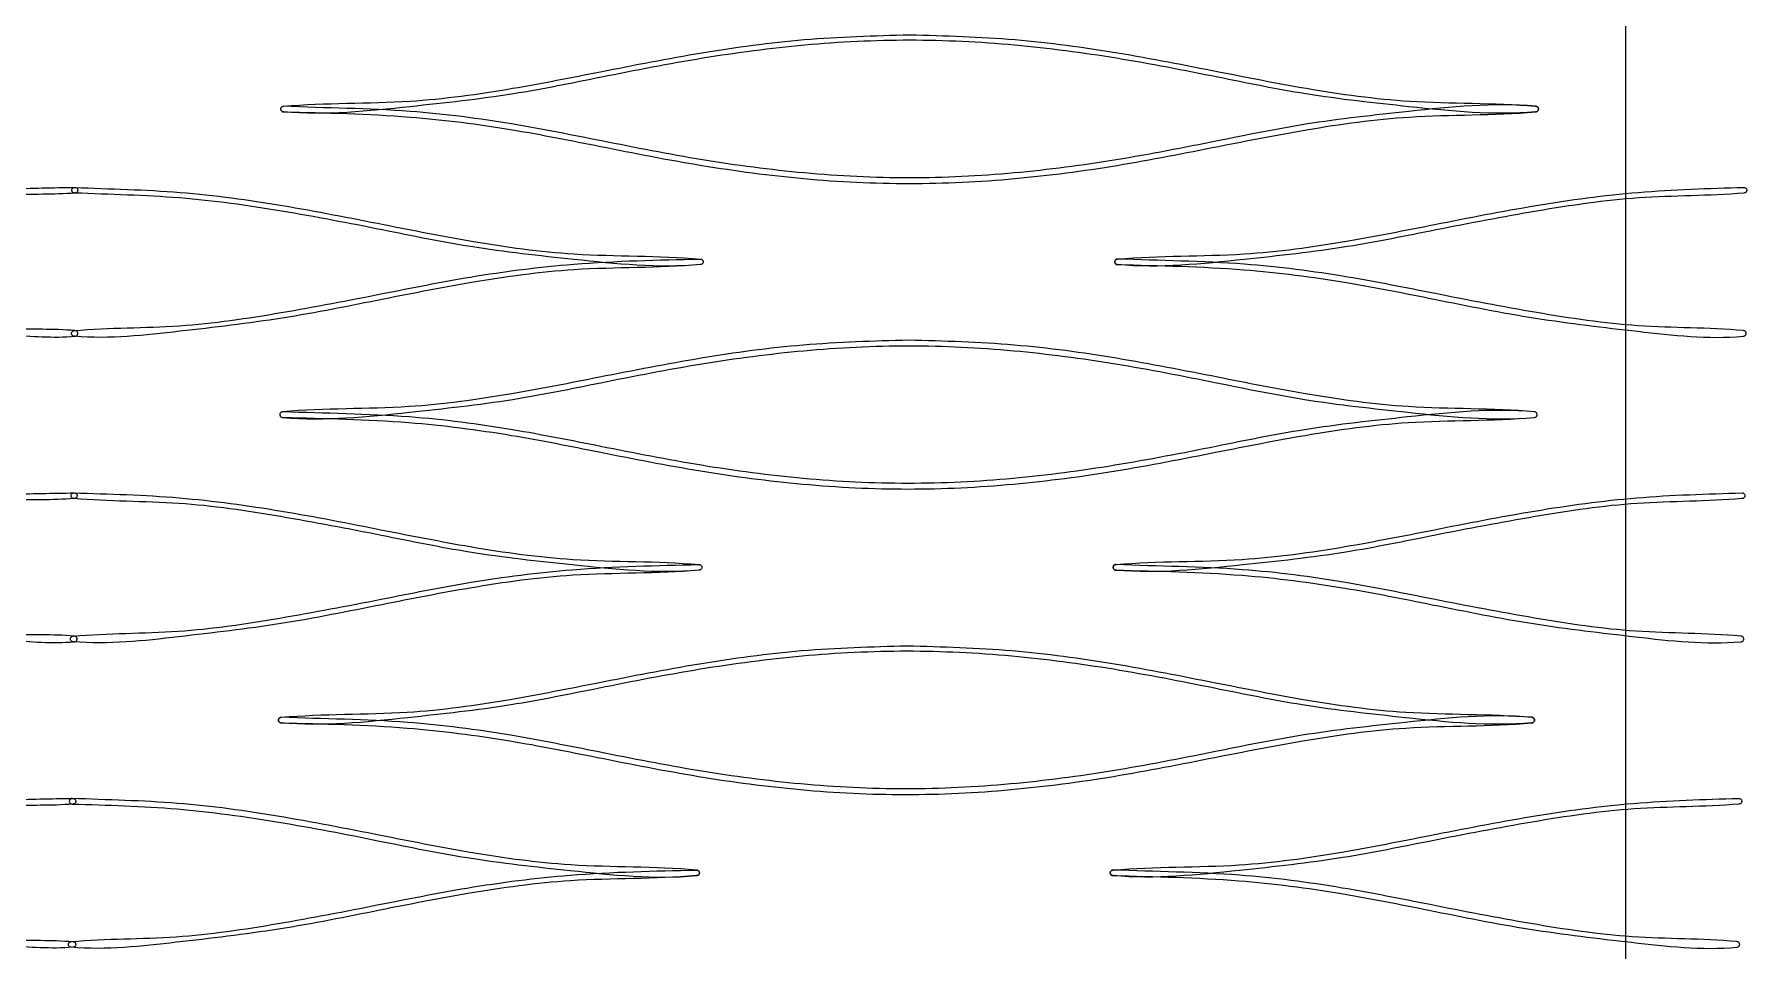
# Model space of a CAD drawing. Extents: x 63.6 to 147.6, y 158.4 to 204.5.
# Drawn here: x 126.11 to 147.63, y 182.33 to 193.85 of the extents above; entities that cross this region are included whole.
import ezdxf

# ---------------------------------------------------------------- set-up
doc = ezdxf.new("R2010")
doc.units = 0
doc.layers.add('Layer_1', color=7, linetype='CONTINUOUS')

msp = doc.modelspace()

# ---------------------------------------------------------------- linework, layer by layer
at = {"layer": 'Layer_1', "color": 1}
msp.add_lwpolyline([(64.286669, 204.408296), (146.107912, 204.408296), (146.107912, 158.365541), (64.286669, 158.365541), (64.286669, 204.408296)], close=True, dxfattribs=at)
at = {"layer": 'Layer_1', "color": 7}
for points in [[(137.109259, 193.842472), (137.109259, 193.842472)], [(129.235711, 192.942889), (129.235711, 192.942889)], [(126.610254, 191.923141), (126.610254, 191.923141)], [(126.616322, 191.923141), (126.616322, 191.923141)], [(147.595576, 191.923141), (147.595576, 191.923141)], [(134.478863, 191.023007), (134.478863, 191.023007)], [(139.720362, 191.023007), (139.720362, 191.023007)], [(137.097688, 190.003259), (137.097688, 190.003259), (137.097124, 190.003259)], [(129.226341, 189.103123), (129.225777, 189.103123)], [(133.222156, 188.668215), (133.222156, 188.668215)], [(126.603085, 188.083928), (126.603085, 188.083928)], [(126.607516, 188.083928), (126.607516, 188.083928)], [(147.573526, 188.083928), (147.573526, 188.083928)], [(134.461225, 187.183791), (134.461225, 187.183791)], [(139.699416, 187.183791), (139.699416, 187.183791)], [(137.075647, 186.164044), (137.075647, 186.164044)], [(129.207037, 185.26391), (129.207037, 185.26391)], [(126.579379, 184.244712), (126.579379, 184.244712)], [(126.590978, 184.244712), (126.590978, 184.244712)], [(147.53384, 184.244712), (147.53384, 184.244712)], [(134.430349, 183.344579), (134.430349, 183.344579)], [(139.663037, 183.344579), (139.663037, 183.344579)]]:
    msp.add_lwpolyline(points, close=True, dxfattribs=at)
for points, knots in [([(137.109259, 193.842472), (136.666692, 193.82978), (135.791918, 193.804694), (134.495025, 193.627111), (133.278918, 193.388045), (132.062158, 193.14732), (130.731181, 192.961138), (129.767912, 192.990051), (129.227106, 192.941782), (129.216119, 192.93533), (129.207936, 192.925785), (129.203591, 192.913913), (129.203591, 192.901308), (129.207936, 192.889437), (129.216119, 192.879892), (129.227106, 192.873441), (129.769909, 192.824861), (130.73687, 192.926586), (132.072434, 193.070447), (133.29083, 193.320602), (134.505353, 193.55839), (135.797664, 193.728777), (137.109205, 193.793727), (138.420612, 193.728792), (139.71255, 193.558391), (140.926578, 193.320643), (142.144527, 193.070303), (143.479935, 192.92656), (144.446895, 192.824857), (144.989748, 192.873441), (145.000735, 192.879892), (145.008917, 192.889437), (145.013262, 192.901308), (145.013262, 192.913913), (145.008917, 192.925785), (145.000735, 192.93533), (144.989748, 192.941782), (144.448936, 192.990052), (143.485799, 192.96111), (142.155166, 193.147176), (140.938951, 193.388123), (139.72325, 193.627118), (138.426542, 193.804702), (137.551823, 193.829782), (137.109259, 193.842472)], [0, 0, 0, 0, 1.327385, 2.623692, 3.92074, 5.044951, 6.347467, 7.934593, 7.947016, 7.959258, 7.97168, 7.984103, 7.996345, 8.008768, 8.02119, 8.033432, 8.045855, 9.638933, 10.946628, 12.073594, 13.367711, 14.659316, 15.980438, 17.301397, 18.592596, 19.886177, 21.012607, 22.320158, 23.913386, 23.925808, 23.93805, 23.950473, 23.962895, 23.975137, 23.98756, 23.999982, 24.012224, 24.024647, 25.611789, 26.913901, 28.037416, 29.334079, 30.630232, 31.957605, 31.957605, 31.957605, 31.957605]), ([(129.235711, 192.942889), (129.231609, 192.942237), (129.223465, 192.940943), (129.213002, 192.933844), (129.205486, 192.923885), (129.201876, 192.91187), (129.202576, 192.89938), (129.207504, 192.887843), (129.216086, 192.878786), (129.227275, 192.872899), (129.235513, 192.872523), (129.239662, 192.872333)], [0, 0, 0, 0, 0.012332, 0.024487, 0.036819, 0.049151, 0.061306, 0.073638, 0.08597, 0.098125, 0.110457, 0.110457, 0.110457, 0.110457]), ([(129.239662, 192.872333), (129.768855, 192.861069), (130.73221, 192.840563), (132.061169, 192.670725), (133.277301, 192.426735), (134.492219, 192.18664), (135.788207, 192.015755), (137.10509, 191.950139), (138.422414, 192.015852), (139.719645, 192.186489), (140.936253, 192.427491), (142.1535, 192.667877), (143.484855, 192.854137), (144.448368, 192.825161), (144.989288, 192.87344), (145.000275, 192.879892), (145.008457, 192.889437), (145.012802, 192.901308), (145.012802, 192.913913), (145.008457, 192.925785), (145.000275, 192.93533), (144.989288, 192.941781), (144.446372, 192.99037), (143.479168, 192.88864), (142.143224, 192.744854), (140.924343, 192.494588), (139.709319, 192.256739), (138.416673, 192.086036), (137.105088, 192.02085), (135.793942, 192.086117), (134.50253, 192.256196), (133.289222, 192.49629), (132.07139, 192.739329), (130.738172, 192.915586), (129.769692, 192.919109), (129.238346, 192.942948), (129.237027, 192.942948), (129.23615, 192.942908), (129.235711, 192.942889)], [0, 0, 0, 0, 1.586938, 2.888898, 4.012214, 5.307932, 6.603374, 7.930288, 9.257652, 10.554393, 11.852175, 12.976737, 14.279658, 15.867123, 15.879545, 15.891787, 15.90421, 15.916632, 15.928874, 15.941297, 15.953719, 15.965961, 15.978384, 17.571797, 18.879896, 20.007222, 21.302059, 22.594102, 23.915208, 25.23587, 26.526623, 27.819386, 28.945456, 30.252595, 31.845486, 31.846803, 31.848121, 31.849439, 31.849439, 31.849439, 31.849439]), ([(126.616322, 191.923141), (126.343036, 191.919302), (125.799877, 191.911674), (124.995539, 191.849973), (123.955478, 191.718365), (122.632207, 191.432725), (120.82058, 191.068501), (119.49537, 191.08968), (118.734732, 191.021901), (118.723746, 191.015448), (118.715563, 191.005904), (118.711218, 190.994032), (118.711218, 190.981427), (118.715563, 190.969555), (118.723746, 190.96001), (118.734732, 190.953559), (119.498226, 190.88534), (120.828013, 191.046079), (122.643297, 191.352208), (123.966202, 191.651393), (125.002568, 191.777353), (125.804215, 191.850532), (126.346597, 191.828387), (126.628765, 191.853693), (126.639752, 191.860144), (126.647934, 191.869689), (126.652279, 191.88156), (126.652279, 191.894165), (126.647934, 191.906037), (126.639752, 191.915582), (126.628765, 191.922035), (126.62049, 191.92277), (126.616322, 191.923141)], [0, 0, 0, 0, 0.819756, 1.629277, 2.418829, 3.962219, 5.692774, 7.935108, 7.947531, 7.959773, 7.972195, 7.984618, 7.99686, 8.009282, 8.021705, 8.033947, 8.04637, 10.297216, 12.033039, 13.57376, 14.359369, 15.165227, 15.981492, 15.993915, 16.006157, 16.018579, 16.031002, 16.043244, 16.055667, 16.068089, 16.080331, 16.092754, 16.092754, 16.092754, 16.092754]), ([(126.610254, 191.923141), (126.606152, 191.922489), (126.598008, 191.921195), (126.587545, 191.914096), (126.580029, 191.904137), (126.576419, 191.892122), (126.577119, 191.879632), (126.582047, 191.868095), (126.590629, 191.859038), (126.601818, 191.853152), (127.054347, 191.832414), (127.923294, 191.81853), (129.216928, 191.636182), (130.429763, 191.401298), (131.647296, 191.150272), (132.982105, 191.00673), (133.948719, 190.904991), (134.491392, 190.953559), (134.502379, 190.96001), (134.510561, 190.969555), (134.514906, 190.981427), (134.514906, 190.994032), (134.510561, 191.005903), (134.502379, 191.015448), (134.491392, 191.0219), (133.950763, 191.070154), (132.987988, 191.041254), (131.657906, 191.227251), (130.442264, 191.468414), (129.227086, 191.706501), (127.931242, 191.888491), (127.055666, 191.903336), (126.612889, 191.9232), (126.61157, 191.9232), (126.610693, 191.92316), (126.610254, 191.923141)], [0, 0, 0, 0, 0.012332, 0.024487, 0.036819, 0.049151, 0.061306, 0.073638, 0.08597, 0.098125, 0.110457, 1.430987, 2.72161, 4.01463, 5.140503, 6.44751, 8.040199, 8.052622, 8.064863, 8.077286, 8.089709, 8.101951, 8.114373, 8.126796, 8.139038, 8.15146, 9.738057, 11.039621, 12.162583, 13.458691, 14.754278, 16.081213, 16.082531, 16.083848, 16.085166, 16.085166, 16.085166, 16.085166]), ([(147.595576, 191.923141), (147.152942, 191.91041), (146.27785, 191.88524), (144.980429, 191.707341), (143.763718, 191.468198), (142.546522, 191.227372), (141.215352, 191.041251), (140.252016, 191.070168), (139.711226, 191.0219), (139.70024, 191.015448), (139.692057, 191.005903), (139.687712, 190.994032), (139.687712, 190.981427), (139.692057, 190.969555), (139.70024, 190.96001), (139.711226, 190.953559), (140.254059, 190.904977), (141.221227, 191.00684), (142.55714, 191.150169), (143.776167, 191.401804), (144.99079, 191.633875), (146.285026, 191.827064), (147.156443, 191.813377), (147.608019, 191.853692), (147.619006, 191.860144), (147.627188, 191.869689), (147.631533, 191.88156), (147.631533, 191.894165), (147.627188, 191.906037), (147.619006, 191.915582), (147.608019, 191.922035), (147.599744, 191.92277), (147.595576, 191.923141)], [0, 0, 0, 0, 1.327584, 2.624648, 3.922437, 5.046985, 6.34976, 7.936836, 7.949258, 7.9615, 7.973923, 7.986346, 7.998587, 8.01101, 8.023433, 8.035674, 8.048097, 9.641262, 10.949478, 12.076936, 13.371637, 14.663742, 15.984923, 15.997345, 16.009587, 16.02201, 16.034432, 16.046674, 16.059097, 16.071519, 16.083761, 16.096184, 16.096184, 16.096184, 16.096184]), ([(118.747261, 190.952452), (119.495793, 190.930398), (120.822021, 190.891325), (122.631968, 190.545571), (123.955679, 190.258371), (124.995421, 190.122525), (125.800764, 190.076965), (126.345512, 190.028481), (126.62885, 190.053977), (126.639837, 190.060426), (126.648019, 190.069972), (126.652364, 190.081843), (126.652364, 190.094449), (126.648019, 190.10632), (126.639837, 190.115865), (126.62885, 190.122316), (126.346683, 190.147622), (125.80431, 190.12543), (125.002648, 190.198121), (123.966305, 190.324822), (122.64298, 190.616116), (120.830015, 190.963408), (119.496649, 190.994205), (118.746132, 191.02305), (118.745002, 191.02305), (118.74425, 191.023022), (118.743874, 191.023007)], [0, 0, 0, 0, 2.24232, 3.972877, 5.516283, 6.30581, 7.115313, 7.935067, 7.947489, 7.959731, 7.972154, 7.984576, 7.996818, 8.009241, 8.021663, 8.033905, 8.046328, 8.862591, 9.66843, 10.454015, 11.994752, 13.730577, 15.981409, 15.982539, 15.983668, 15.984797, 15.984797, 15.984797, 15.984797]), ([(134.478863, 191.023007), (133.947666, 191.011633), (132.980383, 190.990923), (131.646321, 190.821032), (130.427417, 190.575635), (129.213477, 190.341656), (127.91975, 190.149038), (127.048695, 190.162618), (126.597274, 190.122317), (126.586287, 190.115865), (126.578105, 190.10632), (126.57376, 190.094448), (126.57376, 190.081843), (126.578105, 190.069972), (126.586287, 190.060427), (126.597274, 190.053976), (127.050797, 190.013312), (127.925482, 190.114086), (129.223787, 190.261898), (130.439429, 190.508742), (131.656335, 190.747594), (132.98728, 190.934353), (133.950541, 190.905293), (134.491307, 190.953558), (134.502294, 190.96001), (134.510476, 190.969555), (134.514821, 190.981427), (134.514821, 190.994032), (134.510476, 191.005904), (134.502294, 191.015448), (134.491307, 191.021901), (134.483032, 191.022637), (134.478863, 191.023007)], [0, 0, 0, 0, 1.592947, 2.900672, 4.027673, 5.321813, 6.613309, 7.934027, 7.946449, 7.958691, 7.971114, 7.983536, 7.995778, 8.008201, 8.020623, 8.032865, 8.045288, 9.372269, 10.66842, 11.965471, 13.089732, 14.392316, 15.979323, 15.991746, 16.003988, 16.01641, 16.028833, 16.041075, 16.053497, 16.06592, 16.078162, 16.090584, 16.090584, 16.090584, 16.090584]), ([(139.720362, 191.023007), (139.716249, 191.022402), (139.708081, 191.0212), (139.69753, 191.014206), (139.689902, 191.004314), (139.686172, 190.992321), (139.686757, 190.97981), (139.691592, 190.968218), (139.700109, 190.959081), (139.711268, 190.953103), (139.719512, 190.95267), (139.723664, 190.952452)], [0, 0, 0, 0, 0.012346, 0.024514, 0.036859, 0.049205, 0.061373, 0.073719, 0.086064, 0.098233, 0.110578, 0.110578, 0.110578, 0.110578]), ([(139.723664, 190.952452), (140.252764, 190.941219), (141.215915, 190.920771), (142.544474, 190.750474), (143.760397, 190.507888), (144.974648, 190.262098), (146.272072, 190.113973), (147.146331, 190.013322), (147.599745, 190.053976), (147.610732, 190.060427), (147.618914, 190.069972), (147.623259, 190.081843), (147.623259, 190.094448), (147.618914, 190.10632), (147.610732, 190.115865), (147.599745, 190.122317), (147.148429, 190.162608), (146.277794, 190.149036), (144.984973, 190.341551), (143.772349, 190.575812), (142.554702, 190.82043), (141.2218, 190.994175), (140.253816, 191.003139), (139.722564, 191.023048), (139.721463, 191.023048), (139.720729, 191.023021), (139.720362, 191.023007)], [0, 0, 0, 0, 1.586648, 2.888273, 4.011124, 5.306731, 6.601935, 7.928592, 7.941015, 7.953257, 7.965679, 7.978102, 7.990344, 8.002766, 8.015189, 8.027431, 8.039853, 9.360258, 10.6508, 11.943486, 13.069079, 14.375848, 15.968437, 15.969538, 15.970639, 15.97174, 15.97174, 15.97174, 15.97174]), ([(137.097124, 190.003259), (136.654755, 189.990553), (135.780287, 189.965436), (134.483767, 189.787845), (133.267824, 189.548888), (132.051196, 189.307885), (130.720411, 189.121471), (129.757289, 189.150271), (129.216635, 189.102016), (129.205648, 189.095564), (129.197466, 189.086019), (129.193121, 189.074147), (129.193121, 189.061542), (129.197466, 189.049671), (129.205648, 189.040126), (129.216635, 189.033675), (129.759284, 188.985109), (130.726097, 189.086919), (132.061478, 189.231015), (133.279801, 189.481449), (134.494275, 189.719159), (135.786394, 189.889566), (137.09758, 189.954484), (138.40837, 189.889699), (139.69939, 189.719236), (140.912388, 189.48142), (142.129326, 189.230977), (143.463792, 189.086872), (144.430141, 188.985121), (144.972659, 189.033675), (144.983646, 189.040126), (144.991828, 189.049671), (144.996173, 189.061542), (144.996173, 189.074147), (144.991828, 189.086019), (144.983646, 189.095564), (144.972659, 189.102016), (144.432185, 189.150255), (143.469661, 189.121446), (142.139969, 189.307842), (140.924772, 189.548905), (139.71007, 189.787945), (138.414279, 189.96555), (137.540049, 189.990589), (137.097688, 190.003259)], [0, 0, 0, 0, 1.326788, 2.62278, 3.919642, 5.043808, 6.346332, 7.933004, 7.945427, 7.957668, 7.970091, 7.982514, 7.994756, 8.007178, 8.019601, 8.031843, 8.044265, 9.636884, 10.944589, 12.071541, 13.365614, 14.657086, 15.977823, 17.298242, 18.588488, 19.880839, 21.006456, 22.313149, 23.905378, 23.9178, 23.930042, 23.942465, 23.954888, 23.967129, 23.979552, 23.991975, 24.004216, 24.016639, 25.602776, 26.904028, 28.026738, 29.322146, 30.61744, 31.9442, 31.9442, 31.9442, 31.9442]), ([(129.225777, 189.103123), (129.221672, 189.102504), (129.213521, 189.101275), (129.203007, 189.094263), (129.195414, 189.084369), (129.191711, 189.072388), (129.19231, 189.059898), (129.197144, 189.048327), (129.205649, 189.039205), (129.216787, 189.033232), (129.225018, 189.03279), (129.229163, 189.032567)], [0, 0, 0, 0, 0.012327, 0.024477, 0.036803, 0.04913, 0.06128, 0.073606, 0.085933, 0.098083, 0.110409, 0.110409, 0.110409, 0.110409]), ([(129.229163, 189.032567), (129.758095, 189.021306), (130.720914, 189.000807), (132.048992, 188.831114), (133.264082, 188.586856), (134.478003, 188.347106), (135.773073, 188.176428), (137.089245, 188.110974), (138.406106, 188.176545), (139.703156, 188.346963), (140.919838, 188.587698), (142.137244, 188.828189), (143.468613, 189.014355), (144.432003, 188.985411), (144.972741, 189.033674), (144.983728, 189.040126), (144.99191, 189.049671), (144.996255, 189.061542), (144.996255, 189.074147), (144.99191, 189.086019), (144.983728, 189.095564), (144.972741, 189.102015), (144.430011, 189.150588), (143.46295, 189.048948), (142.126974, 188.905583), (140.907898, 188.655407), (139.692825, 188.417638), (138.400379, 188.246851), (137.089307, 188.181622), (135.778981, 188.246915), (134.48869, 188.417146), (133.276515, 188.656961), (132.059728, 188.900386), (130.727326, 189.074616), (129.759655, 189.082753), (129.228599, 189.103166), (129.22747, 189.103166), (129.226717, 189.103137), (129.226341, 189.103123)], [0, 0, 0, 0, 1.586159, 2.887298, 4.009509, 5.304238, 6.598641, 7.92477, 9.251819, 10.54827, 11.846042, 12.970966, 14.274063, 15.860988, 15.873411, 15.885653, 15.898075, 15.910498, 15.92274, 15.935162, 15.947585, 15.959827, 15.972249, 17.56511, 18.87335, 20.001025, 21.295879, 22.587663, 23.908459, 25.228149, 26.517717, 27.809356, 28.934298, 30.240658, 31.832656, 31.833786, 31.834915, 31.836044, 31.836044, 31.836044, 31.836044]), ([(126.607516, 188.083928), (126.334328, 188.080091), (125.791382, 188.072465), (124.987408, 188.010785), (123.947829, 187.879116), (122.625105, 187.593517), (120.814216, 187.229317), (119.489527, 187.250434), (118.729229, 187.182685), (118.718242, 187.176233), (118.71006, 187.166688), (118.705715, 187.154816), (118.705715, 187.142211), (118.71006, 187.130339), (118.718242, 187.120795), (118.729229, 187.114343), (119.492334, 187.046159), (120.821465, 187.206861), (122.635818, 187.513014), (123.958075, 187.812174), (124.994048, 187.938172), (125.79552, 188.011318), (126.337834, 187.989178), (126.61996, 188.01448), (126.630947, 188.020931), (126.639129, 188.030476), (126.643474, 188.042348), (126.643474, 188.054953), (126.639129, 188.066824), (126.630947, 188.076369), (126.61996, 188.082822), (126.611684, 188.083558), (126.607516, 188.083928)], [0, 0, 0, 0, 0.819464, 1.628638, 2.417734, 3.960513, 5.690512, 7.931833, 7.944255, 7.956497, 7.96892, 7.981342, 7.993584, 8.006007, 8.018429, 8.030671, 8.043094, 10.29278, 12.027781, 13.567747, 14.353026, 15.158807, 15.974946, 15.987369, 15.999611, 16.012033, 16.024456, 16.036698, 16.04912, 16.061543, 16.073785, 16.086207, 16.086207, 16.086207, 16.086207]), ([(126.603085, 188.083928), (126.598917, 188.083558), (126.590642, 188.082822), (126.579655, 188.076369), (126.571473, 188.066824), (126.567128, 188.054953), (126.567128, 188.042348), (126.571473, 188.030476), (126.579655, 188.020931), (126.590642, 188.014479), (127.041782, 187.974203), (127.911988, 187.987872), (129.204028, 187.794694), (130.415948, 187.562627), (131.632187, 187.310882), (132.965725, 187.167541), (133.931452, 187.065816), (134.473668, 187.114343), (134.484655, 187.120795), (134.492837, 187.13034), (134.497182, 187.142211), (134.497182, 187.154816), (134.492837, 187.166688), (134.484655, 187.176233), (134.473668, 187.182685), (133.933451, 187.230901), (132.971423, 187.202029), (131.642441, 187.38806), (130.42793, 187.628996), (129.214017, 187.868145), (127.918975, 188.046078), (127.045238, 188.07121), (126.603085, 188.083928)], [0, 0, 0, 0, 0.012423, 0.024664, 0.037087, 0.04951, 0.061752, 0.074174, 0.086597, 0.098839, 0.111261, 1.43114, 2.720885, 4.012725, 5.13743, 6.443131, 8.03446, 8.046883, 8.059125, 8.071548, 8.08397, 8.096212, 8.108635, 8.121057, 8.133299, 8.145722, 9.731093, 11.031627, 12.153571, 13.448355, 14.742795, 16.068931, 16.068931, 16.068931, 16.068931]), ([(147.573526, 188.083928), (147.131007, 188.071196), (146.256116, 188.046023), (144.958888, 187.868076), (143.742232, 187.628996), (142.525153, 187.388175), (141.194357, 187.202041), (140.231386, 187.230931), (139.690833, 187.182685), (139.679846, 187.176233), (139.671664, 187.166688), (139.667319, 187.154816), (139.667319, 187.142211), (139.671664, 187.13034), (139.679846, 187.120795), (139.690833, 187.114343), (140.233431, 187.065782), (141.200235, 187.167619), (142.535775, 187.310973), (143.754683, 187.562603), (144.969248, 187.794611), (146.263291, 187.987843), (147.134509, 187.974175), (147.585969, 188.014479), (147.596956, 188.020931), (147.605138, 188.030476), (147.609483, 188.042348), (147.609483, 188.054953), (147.605138, 188.066824), (147.596956, 188.076369), (147.585969, 188.082822), (147.577694, 188.083558), (147.573526, 188.083928)], [0, 0, 0, 0, 1.327238, 2.624044, 3.921888, 5.04644, 6.348812, 7.935185, 7.947607, 7.959849, 7.972272, 7.984695, 7.996936, 8.009359, 8.021782, 8.034023, 8.046446, 9.638912, 10.946727, 12.074183, 13.36894, 14.660786, 15.981621, 15.994043, 16.006285, 16.018708, 16.03113, 16.043372, 16.055795, 16.068217, 16.080459, 16.092882, 16.092882, 16.092882, 16.092882]), ([(118.741729, 187.113236), (119.489932, 187.091177), (120.815642, 187.052092), (122.62489, 186.706498), (123.948, 186.41907), (124.987289, 186.283482), (125.79224, 186.237797), (126.336776, 186.189274), (126.620016, 186.214761), (126.631003, 186.221211), (126.639185, 186.230756), (126.64353, 186.242628), (126.64353, 186.255233), (126.639185, 186.267104), (126.631003, 186.27665), (126.620016, 186.2831), (126.337898, 186.308402), (125.795599, 186.286273), (124.99414, 186.35907), (123.958155, 186.485498), (122.635524, 186.777038), (120.823451, 187.124183), (119.490741, 187.155004), (118.740601, 187.183835), (118.739471, 187.183835), (118.738719, 187.183806), (118.738342, 187.183791)], [0, 0, 0, 0, 2.241337, 3.971333, 5.514136, 6.30317, 7.112324, 7.931786, 7.944209, 7.956451, 7.968873, 7.981296, 7.993538, 8.00596, 8.018383, 8.030625, 8.043047, 8.859165, 9.664926, 10.450163, 11.990153, 13.725151, 15.974853, 15.975982, 15.977111, 15.978241, 15.978241, 15.978241, 15.978241]), ([(134.461225, 187.183791), (133.9303, 187.172385), (132.963336, 187.151612), (131.629643, 186.981488), (130.410968, 186.735781), (129.197297, 186.502135), (127.904118, 186.309735), (127.033532, 186.323379), (126.582373, 186.283101), (126.571386, 186.276649), (126.563204, 186.267105), (126.558859, 186.255233), (126.558859, 186.242628), (126.563204, 186.230756), (126.571386, 186.221211), (126.582373, 186.21476), (127.035685, 186.174115), (127.910052, 186.274898), (129.207982, 186.422794), (130.423423, 186.669465), (131.640034, 186.908455), (132.970437, 187.095125), (133.933228, 187.066106), (134.473668, 187.114343), (134.484655, 187.120795), (134.492837, 187.130339), (134.497182, 187.142211), (134.497182, 187.154816), (134.492837, 187.166688), (134.484655, 187.176232), (134.473668, 187.182686), (134.465393, 187.183421), (134.461225, 187.183791)], [0, 0, 0, 0, 1.592128, 2.899717, 4.026647, 5.320506, 6.611364, 7.931302, 7.943724, 7.955966, 7.968389, 7.980811, 7.993053, 8.005476, 8.017898, 8.03014, 8.042563, 9.368916, 10.664733, 11.961674, 13.085693, 14.387839, 15.973875, 15.986298, 15.998539, 16.010962, 16.023385, 16.035626, 16.048049, 16.060472, 16.072714, 16.085136, 16.085136, 16.085136, 16.085136]), ([(139.699416, 187.183791), (139.695314, 187.183144), (139.687169, 187.181859), (139.676701, 187.174773), (139.669174, 187.164824), (139.665551, 187.152815), (139.666235, 187.140326), (139.671149, 187.128785), (139.679718, 187.119718), (139.690898, 187.113818), (139.699134, 187.113431), (139.703282, 187.113236)], [0, 0, 0, 0, 0.01233, 0.024483, 0.036813, 0.049143, 0.061297, 0.073627, 0.085957, 0.09811, 0.11044, 0.11044, 0.11044, 0.11044]), ([(139.703282, 187.113236), (140.231984, 187.102016), (141.194197, 187.081598), (142.521303, 186.911359), (143.735473, 186.668643), (144.947968, 186.422963), (146.243726, 186.274723), (147.116992, 186.174143), (147.56999, 186.21476), (147.580977, 186.221211), (147.589159, 186.230756), (147.593504, 186.242628), (147.593504, 186.255233), (147.589159, 186.267105), (147.580977, 186.276649), (147.56999, 186.283101), (147.119091, 186.323356), (146.249463, 186.309721), (144.958288, 186.501952), (143.747395, 186.736039), (142.53152, 186.980642), (141.200146, 187.156195), (140.232846, 187.160544), (139.701994, 187.183848), (139.700704, 187.183848), (139.699845, 187.18381), (139.699416, 187.183791)], [0, 0, 0, 0, 1.585454, 2.885456, 4.00676, 5.30045, 6.593892, 7.91931, 7.931733, 7.943975, 7.956397, 7.96882, 7.981062, 7.993484, 8.005907, 8.018149, 8.030571, 9.349732, 10.638479, 11.92922, 13.053297, 14.358473, 15.949871, 15.95116, 15.95245, 15.953739, 15.953739, 15.953739, 15.953739]), ([(137.075647, 186.164044), (136.633401, 186.151342), (135.759091, 186.12623), (134.462765, 185.948554), (133.246959, 185.709746), (132.03076, 185.468604), (130.700699, 185.282247), (129.738196, 185.311027), (129.197896, 185.262803), (129.186909, 185.256351), (129.178726, 185.246806), (129.174381, 185.234935), (129.174381, 185.22233), (129.178726, 185.210458), (129.186909, 185.200913), (129.197896, 185.194462), (129.740239, 185.145923), (130.706569, 185.247686), (132.041406, 185.391725), (133.259339, 185.642268), (134.473469, 185.87983), (135.765024, 186.050312), (137.075345, 186.115304), (138.384927, 186.050385), (139.674462, 185.879882), (140.88592, 185.642295), (142.101141, 185.391655), (143.433972, 185.247582), (144.39922, 185.145952), (144.94124, 185.194462), (144.952226, 185.200913), (144.960409, 185.210458), (144.964754, 185.22233), (144.964754, 185.234935), (144.960409, 185.246806), (144.952226, 185.256351), (144.94124, 185.262803), (144.401264, 185.310998), (143.43984, 185.282207), (142.111784, 185.468511), (140.898292, 185.709781), (139.685155, 185.948613), (138.39085, 186.126289), (137.517588, 186.151357), (137.075647, 186.164044)], [0, 0, 0, 0, 1.326418, 2.6223, 3.919107, 5.042951, 6.344669, 7.930286, 7.942709, 7.954951, 7.967373, 7.979796, 7.992038, 8.00446, 8.016883, 8.029125, 8.041548, 9.633257, 10.940417, 12.067173, 13.360898, 14.651822, 15.971824, 17.290924, 18.579611, 19.870451, 20.994475, 22.299335, 23.890078, 23.902501, 23.914742, 23.927165, 23.939588, 23.95183, 23.964252, 23.976675, 23.988917, 24.001339, 25.585989, 26.885412, 28.006527, 29.300456, 30.594103, 31.919604, 31.919604, 31.919604, 31.919604]), ([(129.207037, 185.26391), (129.200866, 185.26264), (129.188706, 185.260138), (129.175894, 185.245457), (129.171778, 185.226858), (129.177656, 185.208739), (129.191816, 185.195353), (129.204159, 185.194027), (129.210424, 185.193354)], [0, 0, 0, 0, 0.018464, 0.036381, 0.054845, 0.073309, 0.091225, 0.109689, 0.109689, 0.109689, 0.109689]), ([(129.210424, 185.193354), (129.738865, 185.182128), (130.700576, 185.161698), (132.027002, 184.992234), (133.240238, 184.748328), (134.452192, 184.508186), (135.745433, 184.337303), (137.060208, 184.271707), (138.376163, 184.337466), (139.672832, 184.508128), (140.889535, 184.749162), (142.107133, 184.989254), (143.438311, 185.175204), (144.401389, 185.146221), (144.941869, 185.194461), (144.952856, 185.200913), (144.961038, 185.210458), (144.965383, 185.22233), (144.965383, 185.234935), (144.961038, 185.246806), (144.952856, 185.256351), (144.941869, 185.262802), (144.399346, 185.311357), (143.432445, 185.209693), (142.096492, 185.066244), (140.87716, 184.816288), (139.66213, 184.578384), (138.370231, 184.407641), (137.060204, 184.342422), (135.75136, 184.407651), (134.462887, 184.577779), (133.252625, 184.81784), (132.037596, 185.06111), (130.706663, 185.235425), (129.739942, 185.243556), (129.209295, 185.263953), (129.208166, 185.263953), (129.207413, 185.263924), (129.207037, 185.26391)], [0, 0, 0, 0, 1.584686, 2.88397, 4.004516, 5.297096, 6.589753, 7.9144, 9.240485, 10.536673, 11.834636, 12.959871, 14.2628, 15.848954, 15.861377, 15.873619, 15.886041, 15.898464, 15.910706, 15.923129, 15.935551, 15.947793, 15.960216, 17.552459, 18.860827, 19.988974, 21.28386, 22.575091, 23.894759, 25.213003, 26.500695, 27.790187, 28.913657, 30.218377, 31.809149, 31.810278, 31.811407, 31.812537, 31.812537, 31.812537, 31.812537]), ([(126.590978, 184.244712), (126.318051, 184.240892), (125.775517, 184.233298), (124.972105, 184.171825), (123.933146, 184.040653), (122.611612, 183.754643), (120.802345, 183.390653), (119.478902, 183.411711), (118.719295, 183.344023), (118.708308, 183.33757), (118.700126, 183.328025), (118.695781, 183.316154), (118.695781, 183.303549), (118.700126, 183.291677), (118.708308, 183.282132), (118.719295, 183.27568), (119.481759, 183.207554), (120.809756, 183.368074), (122.6227, 183.673744), (123.94388, 183.973055), (124.979116, 184.098776), (125.779835, 184.172035), (126.321611, 184.14999), (126.603422, 184.175265), (126.614409, 184.181715), (126.622591, 184.19126), (126.626936, 184.203132), (126.626936, 184.215737), (126.622591, 184.227609), (126.614409, 184.237153), (126.603422, 184.243606), (126.595146, 184.244342), (126.590978, 184.244712)], [0, 0, 0, 0, 0.81868, 1.627402, 2.416023, 3.957673, 5.685979, 7.925242, 7.937664, 7.949906, 7.962329, 7.974751, 7.986993, 7.999416, 8.011838, 8.02408, 8.036503, 10.28428, 12.017797, 13.556725, 14.341429, 15.14652, 15.96172, 15.974143, 15.986385, 15.998807, 16.01123, 16.023472, 16.035895, 16.048317, 16.060559, 16.072982, 16.072982, 16.072982, 16.072982]), ([(126.579379, 184.244712), (126.573216, 184.243393), (126.561072, 184.240792), (126.548371, 184.226004), (126.544403, 184.207365), (126.550428, 184.189286), (126.5647, 184.176008), (126.577058, 184.17478), (126.58333, 184.174157)], [0, 0, 0, 0, 0.018471, 0.036395, 0.054867, 0.073338, 0.091262, 0.109733, 0.109733, 0.109733, 0.109733]), ([(126.58333, 184.174157), (127.022946, 184.161554), (127.891966, 184.13664), (129.180578, 183.958635), (130.390903, 183.722676), (131.604986, 183.471873), (132.936724, 183.328186), (133.90123, 183.226654), (134.442878, 183.275131), (134.453865, 183.281582), (134.462047, 183.291127), (134.466392, 183.302998), (134.466392, 183.315603), (134.462047, 183.327475), (134.453865, 183.33702), (134.442878, 183.343472), (133.903227, 183.391638), (132.942399, 183.362925), (131.61527, 183.549173), (130.40287, 183.79059), (129.190852, 184.028451), (127.897927, 184.210174), (127.024074, 184.22494), (126.582014, 184.244771), (126.580695, 184.244771), (126.579818, 184.244732), (126.579379, 184.244712)], [0, 0, 0, 0, 1.318529, 2.606427, 3.895982, 5.018892, 6.322628, 7.912263, 7.924686, 7.936928, 7.94935, 7.961773, 7.974015, 7.986437, 7.99886, 8.011102, 8.023524, 9.607206, 10.905801, 12.025956, 13.318449, 14.611015, 15.935796, 15.937114, 15.938431, 15.939749, 15.939749, 15.939749, 15.939749]), ([(147.53384, 184.244712), (147.091722, 184.231996), (146.217298, 184.206847), (144.92044, 184.029148), (143.703688, 183.790442), (142.486682, 183.549392), (141.156456, 183.362964), (140.194022, 183.39168), (139.653901, 183.343472), (139.642915, 183.33702), (139.634732, 183.327475), (139.630387, 183.315603), (139.630387, 183.302998), (139.634732, 183.291127), (139.642915, 183.281582), (139.653901, 183.275131), (140.196064, 183.226608), (141.162316, 183.328438), (142.497303, 183.471775), (143.716172, 183.723443), (144.930808, 183.955255), (146.224463, 184.148547), (147.095226, 184.134995), (147.546283, 184.175264), (147.55727, 184.181716), (147.565452, 184.19126), (147.569797, 184.203132), (147.569797, 184.215737), (147.565452, 184.227609), (147.55727, 184.237153), (147.546283, 184.243606), (147.538008, 184.244342), (147.53384, 184.244712)], [0, 0, 0, 0, 1.326038, 2.622646, 3.920712, 5.045301, 6.347342, 7.932424, 7.944847, 7.957089, 7.969511, 7.981934, 7.994176, 8.006598, 8.019021, 8.031263, 8.043686, 9.634855, 10.942304, 12.069776, 13.364787, 14.656467, 15.976101, 15.988524, 16.000766, 16.013188, 16.025611, 16.037853, 16.050275, 16.062698, 16.07494, 16.087362, 16.087362, 16.087362, 16.087362]), ([(118.731738, 183.345129), (118.72757, 183.344759), (118.719295, 183.344023), (118.708308, 183.33757), (118.700126, 183.328025), (118.695781, 183.316154), (118.695781, 183.303549), (118.700126, 183.291677), (118.708308, 183.282132), (118.719295, 183.27568), (119.478903, 183.207991), (120.80237, 183.22932), (122.611551, 182.864238), (123.933288, 182.580965), (124.971898, 182.444443), (125.776301, 182.398677), (126.320443, 182.350084), (126.603422, 182.375548), (126.614409, 182.381998), (126.622591, 182.391543), (126.626936, 182.403415), (126.626936, 182.41602), (126.622591, 182.427892), (126.614409, 182.437437), (126.603422, 182.443887), (126.321611, 182.469162), (125.779839, 182.447138), (124.979103, 182.52013), (123.943918, 182.646951), (122.62239, 182.938677), (120.811145, 183.283229), (119.482093, 183.322792), (118.731738, 183.345129)], [0, 0, 0, 0, 0.012423, 0.024664, 0.037087, 0.04951, 0.061752, 0.074174, 0.086597, 0.098839, 0.111261, 2.350525, 4.078837, 5.620475, 6.409123, 7.217862, 8.036544, 8.048967, 8.061209, 8.073631, 8.086054, 8.098296, 8.110719, 8.123141, 8.135383, 8.147806, 8.963005, 9.768094, 10.552806, 12.091749, 13.825316, 16.073104, 16.073104, 16.073104, 16.073104]), ([(134.430349, 183.344579), (133.899854, 183.333202), (132.933647, 183.312481), (131.600864, 183.142658), (130.382902, 182.897173), (129.17003, 182.663467), (127.877989, 182.470699), (127.008235, 182.484122), (126.557566, 182.443888), (126.546579, 182.437437), (126.538396, 182.427892), (126.534051, 182.41602), (126.534051, 182.403415), (126.538396, 182.391543), (126.546579, 182.381998), (126.557566, 182.375548), (127.010336, 182.334951), (127.883721, 182.4357), (129.18034, 182.583716), (130.394914, 182.830279), (131.610878, 183.06922), (132.940543, 183.255892), (133.902733, 183.226927), (134.442793, 183.27513), (134.45378, 183.281582), (134.461962, 183.291127), (134.466307, 183.302998), (134.466307, 183.315603), (134.461962, 183.327475), (134.45378, 183.33702), (134.442793, 183.343473), (134.434518, 183.344208), (134.430349, 183.344579)], [0, 0, 0, 0, 1.590842, 2.89745, 4.023833, 5.316984, 6.606794, 7.92527, 7.937693, 7.949935, 7.962357, 7.97478, 7.987022, 7.999445, 8.011867, 8.024109, 8.036532, 9.361271, 10.655737, 11.951798, 13.075441, 14.376909, 15.961811, 15.974233, 15.986475, 15.998898, 16.01132, 16.023562, 16.035985, 16.048407, 16.060649, 16.073072, 16.073072, 16.073072, 16.073072]), ([(139.663037, 183.344579), (139.658924, 183.343973), (139.650756, 183.342772), (139.640205, 183.335778), (139.632577, 183.325886), (139.628847, 183.313892), (139.629432, 183.301382), (139.634267, 183.289789), (139.642785, 183.280653), (139.653943, 183.274675), (139.662187, 183.274241), (139.666339, 183.274023)], [0, 0, 0, 0, 0.012346, 0.024514, 0.036859, 0.049205, 0.061373, 0.073719, 0.086064, 0.098233, 0.110578, 0.110578, 0.110578, 0.110578]), ([(139.666339, 183.274023), (140.194343, 183.26281), (141.15511, 183.242405), (142.480021, 183.072179), (143.691729, 182.829431), (144.901754, 182.583805), (146.19512, 182.43549), (147.066947, 182.334991), (147.519269, 182.375548), (147.530256, 182.381998), (147.538438, 182.391543), (147.542783, 182.403415), (147.542783, 182.41602), (147.538438, 182.427892), (147.530256, 182.437437), (147.519269, 182.443888), (147.069095, 182.484078), (146.201026, 182.470663), (144.91245, 182.66323), (143.704145, 182.897396), (142.490617, 183.142144), (141.161177, 183.315791), (140.195444, 183.32475), (139.665239, 183.34462), (139.664138, 183.34462), (139.663404, 183.344592), (139.663037, 183.344579)], [0, 0, 0, 0, 1.58336, 2.881114, 4.000203, 5.291132, 6.582253, 7.905654, 7.918077, 7.930319, 7.942741, 7.955164, 7.967406, 7.979828, 7.992251, 8.004493, 8.016915, 9.333915, 10.620114, 11.907983, 13.029958, 14.333115, 15.922561, 15.923662, 15.924763, 15.925864, 15.925864, 15.925864, 15.925864])]:
    msp.add_open_spline(points, degree=3, knots=knots, dxfattribs=at)

doc.saveas('drawing.dxf')
